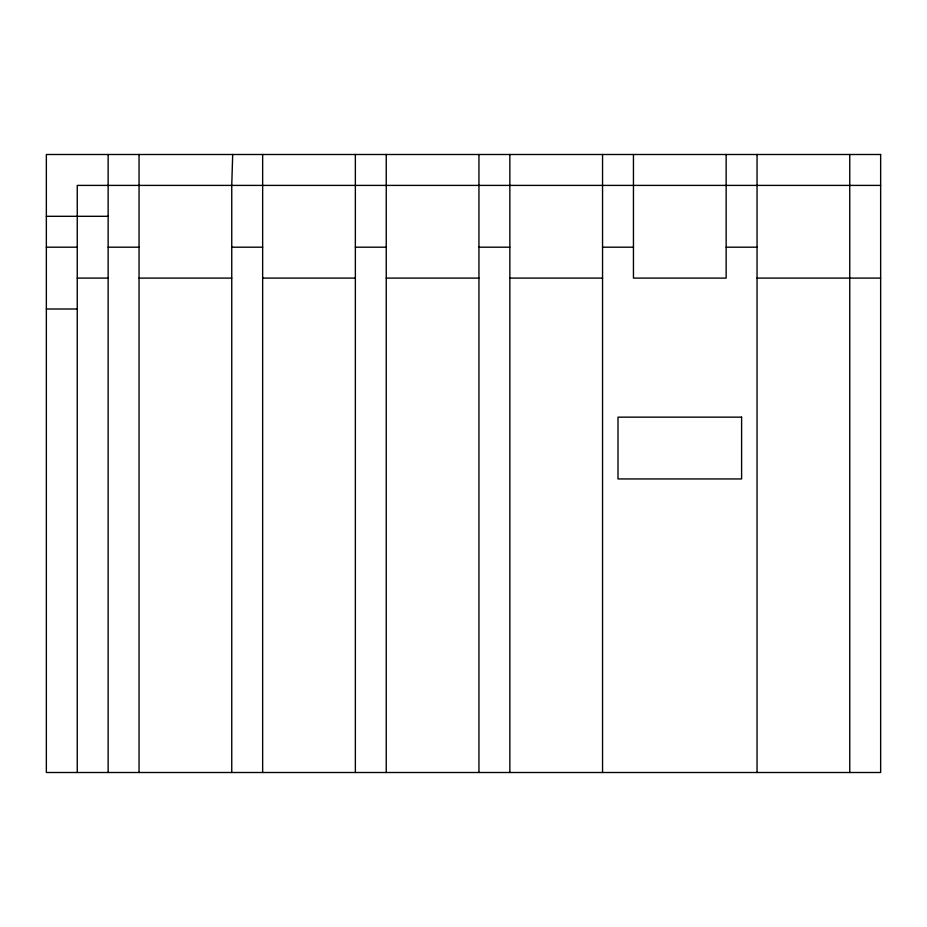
<?xml version="1.0" encoding="UTF-8"?>
<svg xmlns="http://www.w3.org/2000/svg" width="927" height="927" viewBox="0 0 927 927"><rect width="100%" height="100%" fill="white"/><g stroke="black" fill="none" stroke-linecap="round" stroke-linejoin="round"><path stroke-width="1.39" d="M232.689 154.496L231.75 185.4L231.75 772.504M880.65 185.4L77.254 185.4L77.254 772.504M46.35 216.304L108.146 216.304M46.35 247.196L77.254 247.196M108.146 247.196L139.05 247.196M231.75 247.196L262.654 247.196M355.354 247.196L386.246 247.196M478.946 247.196L509.85 247.196M602.55 247.196L633.454 247.196M726.154 247.196L757.046 247.196M77.254 278.1L108.146 278.1M139.05 278.1L231.75 278.1M262.654 278.1L355.354 278.1M386.246 278.1L478.946 278.1M509.85 278.1L602.55 278.1M757.046 278.1L880.65 278.1M46.35 309.004L77.254 309.004M849.746 154.496L849.746 772.504M757.046 154.496L757.046 772.504M726.154 154.496L726.154 278.1L633.454 278.1L633.454 154.496M602.55 154.496L602.55 772.504M509.85 154.496L509.85 772.504M478.946 154.496L478.946 772.504M386.246 154.496L386.246 772.504M355.354 154.496L355.354 772.504M262.654 154.496L262.654 772.504M139.05 154.496L139.05 772.504M108.146 154.496L108.146 772.504M880.65 154.496L46.35 154.496L46.35 772.504L880.65 772.504L880.65 154.496M741.6 417.15L617.996 417.15L617.996 478.946L741.6 478.946L741.6 417.15"/></g></svg>
